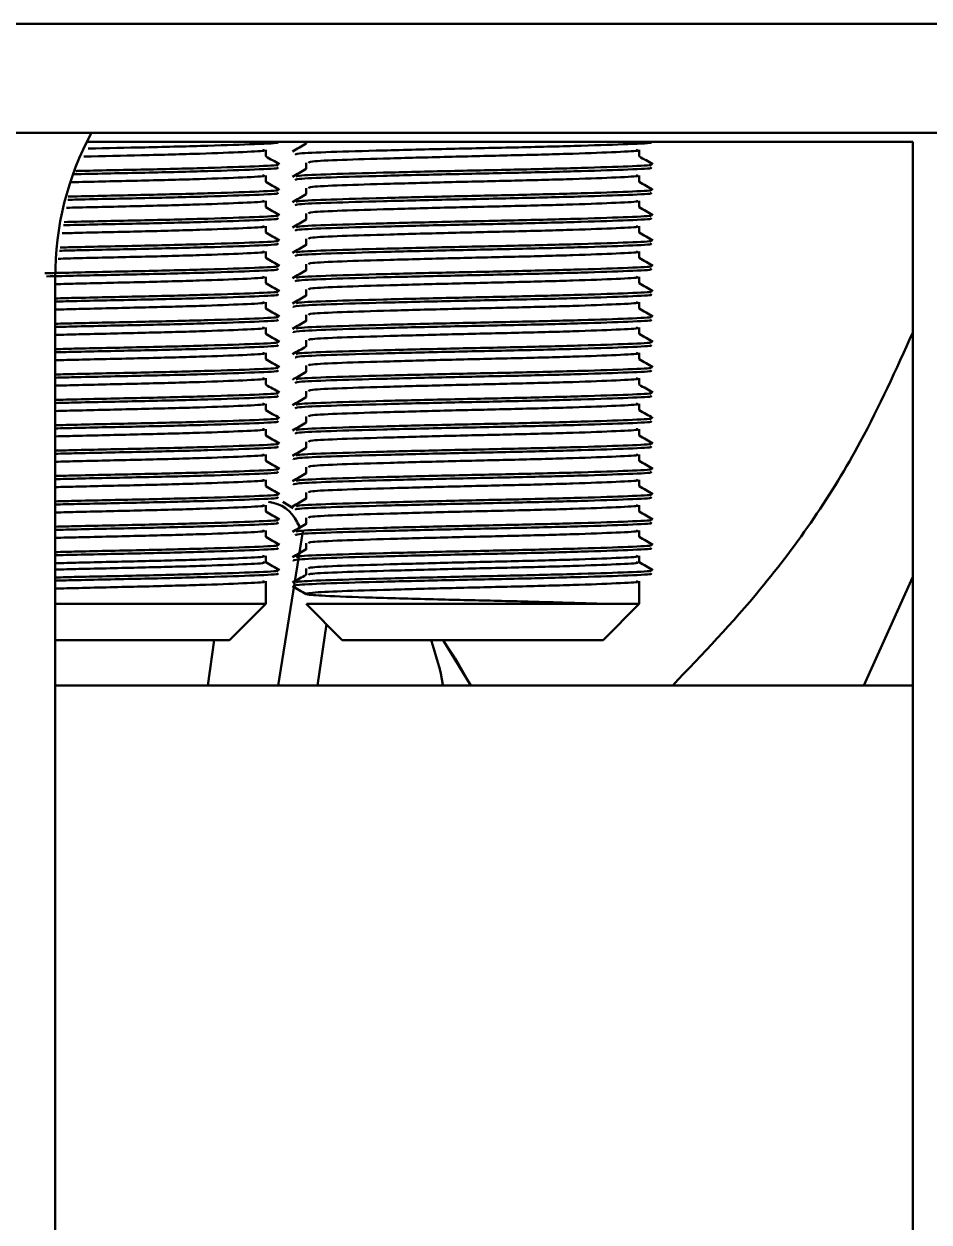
# Model space of a CAD drawing. Header units: millimetres. Extents: x 263 to 2983, y 441 to 2500.
# Drawn here: x 2161.67 to 2171.66, y 2471.67 to 2484.9 of the extents above; entities that cross this region are included whole.
import ezdxf

# ---------------------------------------------------------------- set-up
doc = ezdxf.new("R2010")
doc.units = ezdxf.units.MM
doc.header["$LTSCALE"] = 0.5
doc.layers.add('BOL', color=7, linetype='Continuous', lineweight=50)

msp = doc.modelspace()

# ---------------------------------------------------------------- linework, layer by layer
at = {"layer": 'BOL'}
for p, q in [((1512.739, 2484.896), (2400.823, 2484.896)), ((2171.844, 2483.696), (2154.523, 2483.696)), ((2162.36, 2483.596), (2171.484, 2483.596)), ((2164.783, 2483.596), (2164.783, 2483.576)), ((2171.484, 2465.096), (2171.484, 2483.596)), ((2164.339, 2483.435), (2164.339, 2483.505)), ((2168.463, 2483.435), (2168.463, 2483.505)), ((2164.783, 2483.365), (2164.783, 2483.296)), ((2164.339, 2483.155), (2164.339, 2483.225)), ((2168.463, 2483.155), (2168.463, 2483.225)), ((2164.783, 2483.085), (2164.783, 2483.016)), ((2164.339, 2482.875), (2164.339, 2482.945)), ((2168.463, 2482.875), (2168.463, 2482.945)), ((2164.783, 2482.805), (2164.783, 2482.736)), ((2164.339, 2482.595), (2164.339, 2482.665)), ((2168.463, 2482.595), (2168.463, 2482.665)), ((2164.783, 2482.525), (2164.783, 2482.456)), ((2164.339, 2482.315), (2164.339, 2482.385)), ((2168.463, 2482.315), (2168.463, 2482.385)), ((2164.783, 2482.245), (2164.783, 2482.176)), ((2162.012, 2482.096), (2162.012, 2456.096)), ((2164.339, 2482.035), (2164.339, 2482.105)), ((2168.463, 2482.035), (2168.463, 2482.105)), ((2164.783, 2481.965), (2164.783, 2481.896)), ((2164.339, 2481.755), (2164.339, 2481.825)), ((2168.463, 2481.755), (2168.463, 2481.825)), ((2164.783, 2481.685), (2164.783, 2481.616)), ((2164.339, 2481.475), (2164.339, 2481.545)), ((2168.463, 2481.475), (2168.463, 2481.545)), ((2164.783, 2481.405), (2164.783, 2481.336)), ((2164.339, 2481.195), (2164.339, 2481.265)), ((2168.463, 2481.195), (2168.463, 2481.265)), ((2164.783, 2481.125), (2164.783, 2481.056)), ((2164.339, 2480.915), (2164.339, 2480.985)), ((2168.463, 2480.915), (2168.463, 2480.985)), ((2164.783, 2480.845), (2164.783, 2480.776)), ((2164.339, 2480.635), (2164.339, 2480.705)), ((2168.463, 2480.635), (2168.463, 2480.705)), ((2164.783, 2480.565), (2164.783, 2480.496)), ((2164.339, 2480.355), (2164.339, 2480.425)), ((2168.463, 2480.355), (2168.463, 2480.425)), ((2164.783, 2480.285), (2164.783, 2480.216)), ((2164.339, 2480.075), (2164.339, 2480.145)), ((2168.463, 2480.075), (2168.463, 2480.145)), ((2164.783, 2480.005), (2164.783, 2479.936)), ((2164.339, 2479.795), (2164.339, 2479.865)), ((2168.463, 2479.795), (2168.463, 2479.865)), ((2164.783, 2479.725), (2164.783, 2479.656)), ((2164.339, 2479.515), (2164.339, 2479.585)), ((2164.527, 2479.62), (2164.64, 2479.552)), ((2168.463, 2479.515), (2168.463, 2479.585)), ((2164.783, 2479.445), (2164.783, 2479.376)), ((2164.339, 2479.235), (2164.339, 2479.305)), ((2164.746, 2479.295), (2164.475, 2477.596)), ((2164.719, 2479.339), (2164.685, 2479.395)), ((2168.463, 2479.235), (2168.463, 2479.305)), ((2164.783, 2479.165), (2164.783, 2479.096)), ((2164.339, 2478.955), (2164.339, 2479.025)), ((2168.463, 2478.955), (2168.463, 2479.025)), ((2164.783, 2478.885), (2164.783, 2478.816)), ((2170.942, 2477.596), (2171.484, 2478.794)), ((2164.339, 2478.496), (2164.339, 2478.745)), ((2168.463, 2478.496), (2168.463, 2478.745)), ((2163.93, 2478.496), (2162.012, 2478.496)), ((2162.012, 2478.496), (2164.339, 2478.496)), ((2163.939, 2478.096), (2164.339, 2478.496)), ((2164.783, 2478.496), (2165.183, 2478.096)), ((2168.463, 2478.496), (2164.793, 2478.496)), ((2168.063, 2478.096), (2168.463, 2478.496)), ((2164.908, 2477.596), (2165.009, 2478.27)), ((2162.012, 2478.096), (2163.939, 2478.096)), ((2163.767, 2478.096), (2163.697, 2477.596)), ((2165.183, 2478.096), (2168.063, 2478.096)), ((2166.603, 2477.596), (2166.296, 2478.096)), ((2171.484, 2477.596), (2162.012, 2477.596)), ((2166.296, 2477.596), (2166.295, 2477.597))]:
    msp.add_line(p, q, dxfattribs=at)
at = {"layer": 'BOL', "flags": 128}
msp.add_lwpolyline([(2166.296, 2478.096), (2166.432, 2477.897), (2166.601, 2477.599)], dxfattribs=at)
at = {"layer": 'BOL'}
for centre, radius, start, end in [((2165.355, 2482.11), 3.342, 151.6687, 180.2382), ((2164.329, 2479.23), 0.393, 24.9342, 84.1572)]:
    msp.add_arc(centre, radius, start, end, dxfattribs=at)
for points, knots in [([(2162.377, 2483.521), (2162.588, 2483.525), (2163.059, 2483.535), (2163.734, 2483.552), (2164.243, 2483.57), (2164.498, 2483.582), (2164.466, 2483.589), (2164.46, 2483.59)], [0, 0, 0, 0, 0.201008, 0.448002, 0.696592, 0.947762, 1, 1, 1, 1]), ([(2164.786, 2483.578), (2164.76, 2483.563), (2164.71, 2483.534), (2164.659, 2483.505), (2164.634, 2483.49)], [0, 0, 0, 0, 0.504005, 1, 1, 1, 1]), ([(2164.663, 2483.453), (2164.666, 2483.457), (2164.674, 2483.468), (2165.029, 2483.483), (2165.617, 2483.5), (2166.364, 2483.518), (2167.146, 2483.534), (2167.859, 2483.552), (2168.368, 2483.57), (2168.622, 2483.582), (2168.59, 2483.589), (2168.585, 2483.59)], [0, 0, 0, 0, 0.092157, 0.216783, 0.341004, 0.468799, 0.591669, 0.7179, 0.844941, 0.973308, 1, 1, 1, 1]), ([(2162.328, 2483.432), (2162.543, 2483.437), (2162.998, 2483.447), (2163.64, 2483.464), (2164.114, 2483.483), (2164.352, 2483.495), (2164.314, 2483.503), (2164.304, 2483.505)], [0, 0, 0, 0, 0.209958, 0.444257, 0.680075, 0.918335, 1, 1, 1, 1]), ([(2164.49, 2483.347), (2164.465, 2483.362), (2164.414, 2483.391), (2164.364, 2483.42), (2164.339, 2483.435)], [0, 0, 0, 0, 0.497412, 1, 1, 1, 1]), ([(2164.812, 2483.365), (2164.815, 2483.37), (2164.822, 2483.38), (2165.15, 2483.396), (2165.694, 2483.412), (2166.383, 2483.431), (2167.106, 2483.447), (2167.764, 2483.464), (2168.238, 2483.483), (2168.476, 2483.495), (2168.438, 2483.503), (2168.429, 2483.505)], [0, 0, 0, 0, 0.090893, 0.2133537, 0.3354306, 0.461013, 0.5817547, 0.7057935, 0.8306322, 0.9567661, 1, 1, 1, 1]), ([(2168.615, 2483.347), (2168.589, 2483.362), (2168.538, 2483.391), (2168.488, 2483.42), (2168.463, 2483.435)], [0, 0, 0, 0, 0.497407, 1, 1, 1, 1]), ([(2162.22, 2483.237), (2162.232, 2483.237), (2162.48, 2483.244), (2163.027, 2483.254), (2163.733, 2483.272), (2164.244, 2483.29), (2164.498, 2483.302), (2164.466, 2483.309), (2164.46, 2483.31)], [0, 0, 0, 0, 0.0110206, 0.239749, 0.4747666, 0.7113036, 0.9502951, 1, 1, 1, 1]), ([(2162.24, 2483.273), (2162.245, 2483.273), (2162.487, 2483.279), (2163.027, 2483.289), (2163.732, 2483.307), (2164.246, 2483.325), (2164.502, 2483.337), (2164.464, 2483.345), (2164.455, 2483.347)], [0, 0, 0, 0, 0.004627, 0.229426, 0.460407, 0.692882, 0.927768, 1, 1, 1, 1]), ([(2164.786, 2483.298), (2164.76, 2483.283), (2164.71, 2483.254), (2164.659, 2483.225), (2164.634, 2483.21)], [0, 0, 0, 0, 0.503941, 1, 1, 1, 1]), ([(2164.663, 2483.173), (2164.666, 2483.177), (2164.674, 2483.188), (2165.029, 2483.203), (2165.617, 2483.22), (2166.364, 2483.238), (2167.146, 2483.254), (2167.859, 2483.272), (2168.368, 2483.29), (2168.622, 2483.302), (2168.59, 2483.309), (2168.585, 2483.31)], [0, 0, 0, 0, 0.092157, 0.216783, 0.341004, 0.468799, 0.591669, 0.7179, 0.844941, 0.973308, 1, 1, 1, 1]), ([(2164.673, 2483.211), (2164.677, 2483.214), (2164.687, 2483.224), (2165.031, 2483.238), (2165.617, 2483.255), (2166.364, 2483.273), (2167.146, 2483.289), (2167.858, 2483.307), (2168.37, 2483.325), (2168.627, 2483.337), (2168.588, 2483.345), (2168.579, 2483.347)], [0, 0, 0, 0, 0.0739246, 0.1992889, 0.3242471, 0.4527997, 0.5763982, 0.7033775, 0.8311718, 0.9603003, 1, 1, 1, 1]), ([(2162.182, 2483.148), (2162.212, 2483.149), (2162.461, 2483.156), (2162.986, 2483.167), (2163.638, 2483.184), (2164.114, 2483.203), (2164.351, 2483.215), (2164.314, 2483.223), (2164.304, 2483.225)], [0, 0, 0, 0, 0.029949, 0.247253, 0.470492, 0.695177, 0.92219, 1, 1, 1, 1]), ([(2164.49, 2483.067), (2164.465, 2483.082), (2164.414, 2483.111), (2164.364, 2483.14), (2164.339, 2483.155)], [0, 0, 0, 0, 0.497639, 1, 1, 1, 1]), ([(2164.812, 2483.085), (2164.815, 2483.09), (2164.822, 2483.1), (2165.15, 2483.116), (2165.694, 2483.132), (2166.383, 2483.151), (2167.106, 2483.167), (2167.764, 2483.184), (2168.238, 2483.203), (2168.476, 2483.215), (2168.438, 2483.223), (2168.429, 2483.225)], [0, 0, 0, 0, 0.090893, 0.213354, 0.335431, 0.461013, 0.581755, 0.705793, 0.830632, 0.956766, 1, 1, 1, 1]), ([(2168.615, 2483.067), (2168.589, 2483.082), (2168.538, 2483.111), (2168.488, 2483.14), (2168.463, 2483.155)], [0, 0, 0, 0, 0.497639, 1, 1, 1, 1]), ([(2162.151, 2482.956), (2162.185, 2482.956), (2162.456, 2482.963), (2163.026, 2482.974), (2163.733, 2482.992), (2164.244, 2483.01), (2164.498, 2483.022), (2164.466, 2483.029), (2164.46, 2483.03)], [0, 0, 0, 0, 0.0324631, 0.2562322, 0.4861544, 0.717563, 0.9513726, 1, 1, 1, 1]), ([(2162.157, 2482.991), (2162.189, 2482.991), (2162.458, 2482.998), (2163.026, 2483.009), (2163.732, 2483.027), (2164.246, 2483.045), (2164.502, 2483.057), (2164.464, 2483.065), (2164.455, 2483.067)], [0, 0, 0, 0, 0.030015, 0.249021, 0.47405, 0.700534, 0.929367, 1, 1, 1, 1]), ([(2164.786, 2483.018), (2164.76, 2483.003), (2164.71, 2482.974), (2164.659, 2482.945), (2164.634, 2482.93)], [0, 0, 0, 0, 0.50339, 1, 1, 1, 1]), ([(2164.663, 2482.893), (2164.666, 2482.897), (2164.674, 2482.908), (2165.029, 2482.923), (2165.617, 2482.94), (2166.364, 2482.958), (2167.146, 2482.974), (2167.859, 2482.992), (2168.368, 2483.01), (2168.622, 2483.022), (2168.59, 2483.029), (2168.585, 2483.03)], [0, 0, 0, 0, 0.092157, 0.216783, 0.341004, 0.468799, 0.591669, 0.7179, 0.844941, 0.973308, 1, 1, 1, 1]), ([(2164.673, 2482.931), (2164.677, 2482.934), (2164.687, 2482.944), (2165.031, 2482.958), (2165.617, 2482.975), (2166.364, 2482.993), (2167.146, 2483.009), (2167.858, 2483.027), (2168.37, 2483.045), (2168.627, 2483.057), (2168.588, 2483.065), (2168.579, 2483.067)], [0, 0, 0, 0, 0.073913, 0.199258, 0.324196, 0.452729, 0.576308, 0.703267, 0.831042, 0.96015, 1, 1, 1, 1]), ([(2162.137, 2482.867), (2162.182, 2482.868), (2162.445, 2482.875), (2162.986, 2482.886), (2163.638, 2482.904), (2164.114, 2482.923), (2164.351, 2482.935), (2164.314, 2482.943), (2164.304, 2482.945)], [0, 0, 0, 0, 0.0442778, 0.2583721, 0.4783133, 0.6996795, 0.923339, 1, 1, 1, 1]), ([(2164.49, 2482.787), (2164.465, 2482.802), (2164.414, 2482.831), (2164.364, 2482.86), (2164.339, 2482.875)], [0, 0, 0, 0, 0.497868, 1, 1, 1, 1]), ([(2164.812, 2482.805), (2164.815, 2482.81), (2164.822, 2482.82), (2165.15, 2482.836), (2165.694, 2482.852), (2166.383, 2482.871), (2167.106, 2482.887), (2167.764, 2482.904), (2168.238, 2482.923), (2168.476, 2482.935), (2168.438, 2482.943), (2168.429, 2482.945)], [0, 0, 0, 0, 0.090893, 0.213354, 0.335431, 0.461013, 0.581755, 0.705793, 0.830632, 0.956766, 1, 1, 1, 1]), ([(2168.615, 2482.787), (2168.589, 2482.802), (2168.538, 2482.831), (2168.488, 2482.86), (2168.463, 2482.875)], [0, 0, 0, 0, 0.497863, 1, 1, 1, 1]), ([(2162.106, 2482.674), (2162.155, 2482.676), (2162.44, 2482.683), (2163.026, 2482.694), (2163.733, 2482.712), (2164.244, 2482.73), (2164.498, 2482.742), (2164.466, 2482.749), (2164.46, 2482.75)], [0, 0, 0, 0, 0.046072, 0.266694, 0.493382, 0.721536, 0.952057, 1, 1, 1, 1]), ([(2162.112, 2482.71), (2162.159, 2482.711), (2162.442, 2482.718), (2163.026, 2482.729), (2163.732, 2482.747), (2164.246, 2482.765), (2164.502, 2482.777), (2164.464, 2482.785), (2164.455, 2482.787)], [0, 0, 0, 0, 0.04336, 0.259293, 0.481164, 0.704468, 0.93009, 1, 1, 1, 1]), ([(2164.786, 2482.738), (2164.76, 2482.723), (2164.71, 2482.694), (2164.659, 2482.665), (2164.634, 2482.65)], [0, 0, 0, 0, 0.503364, 1, 1, 1, 1]), ([(2164.663, 2482.613), (2164.666, 2482.617), (2164.674, 2482.628), (2165.029, 2482.643), (2165.617, 2482.66), (2166.364, 2482.678), (2167.146, 2482.694), (2167.859, 2482.712), (2168.368, 2482.73), (2168.622, 2482.742), (2168.59, 2482.749), (2168.585, 2482.75)], [0, 0, 0, 0, 0.0921572, 0.2167825, 0.3410041, 0.468799, 0.591669, 0.7178997, 0.8449407, 0.9733081, 1, 1, 1, 1]), ([(2164.673, 2482.651), (2164.677, 2482.654), (2164.687, 2482.664), (2165.031, 2482.678), (2165.617, 2482.695), (2166.364, 2482.713), (2167.146, 2482.729), (2167.858, 2482.747), (2168.37, 2482.765), (2168.627, 2482.777), (2168.588, 2482.785), (2168.579, 2482.787)], [0, 0, 0, 0, 0.073902, 0.199228, 0.324148, 0.452662, 0.576223, 0.703163, 0.830918, 0.960008, 1, 1, 1, 1]), ([(2162.091, 2482.586), (2162.152, 2482.587), (2162.429, 2482.595), (2162.986, 2482.606), (2163.638, 2482.624), (2164.114, 2482.643), (2164.351, 2482.655), (2164.314, 2482.663), (2164.304, 2482.665)], [0, 0, 0, 0, 0.058192, 0.269169, 0.485908, 0.704052, 0.924455, 1, 1, 1, 1]), ([(2164.49, 2482.507), (2164.465, 2482.522), (2164.414, 2482.551), (2164.364, 2482.58), (2164.339, 2482.595)], [0, 0, 0, 0, 0.498094, 1, 1, 1, 1]), ([(2164.812, 2482.525), (2164.815, 2482.53), (2164.822, 2482.54), (2165.15, 2482.556), (2165.694, 2482.572), (2166.383, 2482.591), (2167.106, 2482.607), (2167.764, 2482.624), (2168.238, 2482.643), (2168.476, 2482.655), (2168.438, 2482.663), (2168.429, 2482.665)], [0, 0, 0, 0, 0.090893, 0.213354, 0.335431, 0.461013, 0.581755, 0.705793, 0.830632, 0.956766, 1, 1, 1, 1]), ([(2168.615, 2482.507), (2168.589, 2482.522), (2168.538, 2482.551), (2168.488, 2482.58), (2168.463, 2482.595)], [0, 0, 0, 0, 0.498098, 1, 1, 1, 1]), ([(2162.06, 2482.393), (2162.125, 2482.395), (2162.424, 2482.402), (2163.025, 2482.414), (2163.733, 2482.432), (2164.244, 2482.45), (2164.498, 2482.462), (2164.466, 2482.469), (2164.46, 2482.47)], [0, 0, 0, 0, 0.059306, 0.276867, 0.50041, 0.725399, 0.952722, 1, 1, 1, 1]), ([(2162.066, 2482.428), (2162.128, 2482.43), (2162.426, 2482.437), (2163.026, 2482.449), (2163.732, 2482.467), (2164.246, 2482.485), (2164.502, 2482.497), (2164.464, 2482.505), (2164.455, 2482.507)], [0, 0, 0, 0, 0.056339, 0.269283, 0.488083, 0.708297, 0.930797, 1, 1, 1, 1]), ([(2164.663, 2482.333), (2164.666, 2482.337), (2164.674, 2482.348), (2165.029, 2482.363), (2165.617, 2482.38), (2166.364, 2482.398), (2167.146, 2482.414), (2167.859, 2482.432), (2168.368, 2482.45), (2168.622, 2482.462), (2168.59, 2482.469), (2168.585, 2482.47)], [0, 0, 0, 0, 0.092157, 0.216782, 0.341004, 0.468799, 0.591669, 0.7179, 0.844941, 0.973308, 1, 1, 1, 1]), ([(2164.673, 2482.371), (2164.677, 2482.374), (2164.687, 2482.384), (2165.031, 2482.398), (2165.617, 2482.415), (2166.364, 2482.433), (2167.146, 2482.449), (2167.858, 2482.467), (2168.371, 2482.485), (2168.627, 2482.497), (2168.588, 2482.505), (2168.579, 2482.507)], [0, 0, 0, 0, 0.0738914, 0.199199, 0.3241007, 0.4525953, 0.576138, 0.7030599, 0.8307965, 0.9598668, 1, 1, 1, 1]), ([(2162.046, 2482.304), (2162.121, 2482.307), (2162.413, 2482.315), (2162.985, 2482.327), (2163.639, 2482.344), (2164.114, 2482.363), (2164.351, 2482.375), (2164.314, 2482.383), (2164.304, 2482.385)], [0, 0, 0, 0, 0.071704, 0.279655, 0.493284, 0.708298, 0.925539, 1, 1, 1, 1]), ([(2164.786, 2482.458), (2164.76, 2482.443), (2164.71, 2482.414), (2164.659, 2482.385), (2164.634, 2482.37)], [0, 0, 0, 0, 0.5034251, 1, 1, 1, 1]), ([(2164.812, 2482.245), (2164.815, 2482.25), (2164.822, 2482.26), (2165.15, 2482.276), (2165.694, 2482.292), (2166.383, 2482.311), (2167.106, 2482.327), (2167.764, 2482.344), (2168.238, 2482.363), (2168.476, 2482.375), (2168.438, 2482.383), (2168.429, 2482.385)], [0, 0, 0, 0, 0.090893, 0.2133537, 0.3354306, 0.461013, 0.5817547, 0.7057935, 0.8306322, 0.9567661, 1, 1, 1, 1]), ([(2161.899, 2482.144), (2162.016, 2482.147), (2162.368, 2482.156), (2163.025, 2482.169), (2163.733, 2482.187), (2164.246, 2482.205), (2164.503, 2482.217), (2164.464, 2482.225), (2164.455, 2482.227)], [0, 0, 0, 0, 0.1011247, 0.3039061, 0.5122635, 0.7219678, 0.933848, 1, 1, 1, 1]), ([(2164.49, 2482.227), (2164.465, 2482.242), (2164.414, 2482.271), (2164.364, 2482.3), (2164.339, 2482.315)], [0, 0, 0, 0, 0.498326, 1, 1, 1, 1]), ([(2164.673, 2482.091), (2164.677, 2482.094), (2164.687, 2482.104), (2165.031, 2482.118), (2165.617, 2482.135), (2166.364, 2482.153), (2167.146, 2482.169), (2167.858, 2482.187), (2168.371, 2482.205), (2168.627, 2482.217), (2168.588, 2482.225), (2168.579, 2482.227)], [0, 0, 0, 0, 0.07388, 0.199167, 0.324049, 0.452524, 0.576047, 0.702949, 0.830665, 0.959715, 1, 1, 1, 1]), ([(2168.615, 2482.227), (2168.589, 2482.242), (2168.538, 2482.271), (2168.488, 2482.3), (2168.463, 2482.315)], [0, 0, 0, 0, 0.498326, 1, 1, 1, 1]), ([(2161.917, 2482.11), (2162.028, 2482.113), (2162.374, 2482.121), (2163.025, 2482.134), (2163.733, 2482.152), (2164.244, 2482.17), (2164.498, 2482.182), (2164.466, 2482.189), (2164.46, 2482.19)], [0, 0, 0, 0, 0.098811, 0.307236, 0.521391, 0.736931, 0.954707, 1, 1, 1, 1]), ([(2162.012, 2482.024), (2162.098, 2482.026), (2162.402, 2482.034), (2162.985, 2482.047), (2163.639, 2482.064), (2164.114, 2482.083), (2164.351, 2482.095), (2164.314, 2482.103), (2164.304, 2482.105)], [0, 0, 0, 0, 0.0814612, 0.2872261, 0.4986101, 0.7113638, 0.9263218, 1, 1, 1, 1]), ([(2164.786, 2482.178), (2164.76, 2482.163), (2164.71, 2482.134), (2164.659, 2482.105), (2164.634, 2482.09)], [0, 0, 0, 0, 0.502776, 1, 1, 1, 1]), ([(2164.663, 2482.053), (2164.666, 2482.057), (2164.674, 2482.068), (2165.029, 2482.083), (2165.617, 2482.1), (2166.364, 2482.118), (2167.146, 2482.134), (2167.859, 2482.152), (2168.368, 2482.17), (2168.622, 2482.182), (2168.59, 2482.189), (2168.585, 2482.19)], [0, 0, 0, 0, 0.092157, 0.216783, 0.341004, 0.468799, 0.591669, 0.7179, 0.844941, 0.973308, 1, 1, 1, 1]), ([(2164.812, 2481.965), (2164.815, 2481.97), (2164.822, 2481.98), (2165.15, 2481.996), (2165.694, 2482.012), (2166.383, 2482.031), (2167.106, 2482.047), (2167.764, 2482.064), (2168.238, 2482.083), (2168.476, 2482.095), (2168.438, 2482.103), (2168.429, 2482.105)], [0, 0, 0, 0, 0.090893, 0.213354, 0.335431, 0.461013, 0.581755, 0.705793, 0.830632, 0.956766, 1, 1, 1, 1]), ([(2162.012, 2481.867), (2162.092, 2481.869), (2162.408, 2481.877), (2163.025, 2481.889), (2163.733, 2481.907), (2164.246, 2481.925), (2164.503, 2481.937), (2164.464, 2481.945), (2164.455, 2481.947)], [0, 0, 0, 0, 0.071196, 0.280673, 0.49591, 0.712539, 0.931415, 1, 1, 1, 1]), ([(2164.49, 2481.947), (2164.465, 2481.962), (2164.414, 2481.991), (2164.364, 2482.02), (2164.339, 2482.035)], [0, 0, 0, 0, 0.497895, 1, 1, 1, 1]), ([(2164.673, 2481.811), (2164.677, 2481.814), (2164.687, 2481.824), (2165.031, 2481.838), (2165.617, 2481.855), (2166.364, 2481.873), (2167.146, 2481.889), (2167.858, 2481.907), (2168.371, 2481.925), (2168.627, 2481.937), (2168.588, 2481.945), (2168.579, 2481.947)], [0, 0, 0, 0, 0.073869, 0.199138, 0.324001, 0.452457, 0.575962, 0.702845, 0.830542, 0.959573, 1, 1, 1, 1]), ([(2168.615, 2481.947), (2168.589, 2481.962), (2168.538, 2481.991), (2168.488, 2482.02), (2168.463, 2482.035)], [0, 0, 0, 0, 0.498481, 1, 1, 1, 1]), ([(2162.012, 2481.832), (2162.092, 2481.834), (2162.408, 2481.842), (2163.025, 2481.854), (2163.733, 2481.872), (2164.244, 2481.89), (2164.498, 2481.902), (2164.466, 2481.909), (2164.46, 2481.91)], [0, 0, 0, 0, 0.072877, 0.287299, 0.507618, 0.72936, 0.953404, 1, 1, 1, 1]), ([(2162.012, 2481.744), (2162.098, 2481.746), (2162.402, 2481.754), (2162.985, 2481.767), (2163.639, 2481.784), (2164.114, 2481.803), (2164.351, 2481.815), (2164.314, 2481.823), (2164.304, 2481.825)], [0, 0, 0, 0, 0.081461, 0.287226, 0.49861, 0.711364, 0.926322, 1, 1, 1, 1]), ([(2164.786, 2481.898), (2164.76, 2481.883), (2164.71, 2481.854), (2164.659, 2481.825), (2164.634, 2481.81)], [0, 0, 0, 0, 0.502709, 1, 1, 1, 1]), ([(2164.643, 2481.768), (2164.645, 2481.774), (2164.648, 2481.786), (2165.026, 2481.803), (2165.618, 2481.82), (2166.363, 2481.838), (2167.146, 2481.854), (2167.859, 2481.872), (2168.368, 2481.89), (2168.622, 2481.902), (2168.59, 2481.909), (2168.585, 2481.91)], [0, 0, 0, 0, 0.1233445, 0.2436886, 0.3636427, 0.4870474, 0.6056964, 0.7275908, 0.8502675, 0.9742251, 1, 1, 1, 1]), ([(2164.812, 2481.685), (2164.815, 2481.69), (2164.822, 2481.7), (2165.15, 2481.716), (2165.694, 2481.732), (2166.383, 2481.751), (2167.106, 2481.767), (2167.764, 2481.784), (2168.238, 2481.803), (2168.476, 2481.815), (2168.438, 2481.823), (2168.429, 2481.825)], [0, 0, 0, 0, 0.090893, 0.213354, 0.335431, 0.461013, 0.581755, 0.705793, 0.830632, 0.956766, 1, 1, 1, 1]), ([(2162.012, 2481.587), (2162.092, 2481.589), (2162.408, 2481.597), (2163.025, 2481.609), (2163.733, 2481.627), (2164.246, 2481.645), (2164.503, 2481.657), (2164.464, 2481.665), (2164.455, 2481.667)], [0, 0, 0, 0, 0.071178, 0.2806, 0.495781, 0.712354, 0.931173, 1, 1, 1, 1]), ([(2164.49, 2481.667), (2164.465, 2481.682), (2164.414, 2481.711), (2164.364, 2481.74), (2164.339, 2481.755)], [0, 0, 0, 0, 0.498213, 1, 1, 1, 1]), ([(2164.673, 2481.531), (2164.677, 2481.534), (2164.687, 2481.544), (2165.031, 2481.558), (2165.617, 2481.575), (2166.364, 2481.593), (2167.146, 2481.609), (2167.858, 2481.627), (2168.371, 2481.645), (2168.627, 2481.657), (2168.588, 2481.665), (2168.579, 2481.667)], [0, 0, 0, 0, 0.073857, 0.199107, 0.323951, 0.452386, 0.575872, 0.702735, 0.830412, 0.959423, 1, 1, 1, 1]), ([(2168.615, 2481.667), (2168.589, 2481.682), (2168.538, 2481.711), (2168.488, 2481.74), (2168.463, 2481.755)], [0, 0, 0, 0, 0.498796, 1, 1, 1, 1]), ([(2162.012, 2481.552), (2162.092, 2481.554), (2162.408, 2481.562), (2163.025, 2481.574), (2163.733, 2481.592), (2164.244, 2481.61), (2164.498, 2481.622), (2164.466, 2481.629), (2164.46, 2481.63)], [0, 0, 0, 0, 0.072877, 0.287299, 0.507618, 0.72936, 0.953404, 1, 1, 1, 1]), ([(2162.012, 2481.464), (2162.098, 2481.466), (2162.402, 2481.474), (2162.985, 2481.487), (2163.639, 2481.504), (2164.114, 2481.523), (2164.351, 2481.535), (2164.314, 2481.543), (2164.304, 2481.545)], [0, 0, 0, 0, 0.081461, 0.287226, 0.49861, 0.711364, 0.926322, 1, 1, 1, 1]), ([(2164.786, 2481.618), (2164.76, 2481.603), (2164.71, 2481.574), (2164.659, 2481.545), (2164.634, 2481.53)], [0, 0, 0, 0, 0.502763, 1, 1, 1, 1]), ([(2164.643, 2481.488), (2164.645, 2481.494), (2164.648, 2481.506), (2165.026, 2481.523), (2165.618, 2481.54), (2166.363, 2481.558), (2167.146, 2481.574), (2167.859, 2481.592), (2168.368, 2481.61), (2168.622, 2481.622), (2168.59, 2481.629), (2168.585, 2481.63)], [0, 0, 0, 0, 0.123345, 0.243689, 0.363643, 0.487047, 0.605696, 0.727591, 0.850268, 0.974225, 1, 1, 1, 1]), ([(2164.812, 2481.405), (2164.815, 2481.41), (2164.822, 2481.42), (2165.15, 2481.436), (2165.694, 2481.452), (2166.383, 2481.471), (2167.106, 2481.487), (2167.764, 2481.504), (2168.238, 2481.523), (2168.476, 2481.535), (2168.438, 2481.543), (2168.429, 2481.545)], [0, 0, 0, 0, 0.090893, 0.213354, 0.335431, 0.461013, 0.581755, 0.705793, 0.830632, 0.956766, 1, 1, 1, 1]), ([(2164.49, 2481.387), (2164.465, 2481.402), (2164.414, 2481.431), (2164.364, 2481.46), (2164.339, 2481.475)], [0, 0, 0, 0, 0.498364, 1, 1, 1, 1]), ([(2168.615, 2481.387), (2168.589, 2481.402), (2168.538, 2481.431), (2168.488, 2481.46), (2168.463, 2481.475)], [0, 0, 0, 0, 0.498953, 1, 1, 1, 1]), ([(2168.833, 2477.596), (2169.163, 2477.942), (2169.942, 2478.758), (2170.846, 2480.076), (2171.301, 2481.083), (2171.484, 2481.49)], [0, 0, 0, 0, 0.3046042, 0.7187889, 1, 1, 1, 1]), ([(2162.012, 2481.307), (2162.092, 2481.309), (2162.408, 2481.317), (2163.025, 2481.329), (2163.733, 2481.347), (2164.246, 2481.365), (2164.503, 2481.377), (2164.464, 2481.385), (2164.455, 2481.387)], [0, 0, 0, 0, 0.071174, 0.280584, 0.495753, 0.712312, 0.931119, 1, 1, 1, 1]), ([(2162.012, 2481.272), (2162.092, 2481.274), (2162.408, 2481.282), (2163.025, 2481.294), (2163.733, 2481.312), (2164.244, 2481.33), (2164.498, 2481.342), (2164.466, 2481.349), (2164.46, 2481.35)], [0, 0, 0, 0, 0.072877, 0.287299, 0.507618, 0.72936, 0.953404, 1, 1, 1, 1]), ([(2164.786, 2481.338), (2164.761, 2481.323), (2164.71, 2481.294), (2164.659, 2481.265), (2164.634, 2481.25)], [0, 0, 0, 0, 0.502152, 1, 1, 1, 1]), ([(2164.663, 2481.213), (2164.666, 2481.217), (2164.674, 2481.228), (2165.029, 2481.243), (2165.617, 2481.26), (2166.364, 2481.278), (2167.146, 2481.294), (2167.859, 2481.312), (2168.368, 2481.33), (2168.622, 2481.342), (2168.59, 2481.349), (2168.585, 2481.35)], [0, 0, 0, 0, 0.092157, 0.216782, 0.341004, 0.468799, 0.591669, 0.7179, 0.844941, 0.973308, 1, 1, 1, 1]), ([(2164.673, 2481.251), (2164.677, 2481.254), (2164.687, 2481.264), (2165.031, 2481.278), (2165.617, 2481.295), (2166.364, 2481.313), (2167.146, 2481.329), (2167.858, 2481.347), (2168.371, 2481.365), (2168.627, 2481.377), (2168.588, 2481.385), (2168.579, 2481.387)], [0, 0, 0, 0, 0.073855, 0.199101, 0.323941, 0.452373, 0.575855, 0.702714, 0.830388, 0.959395, 1, 1, 1, 1]), ([(2162.012, 2481.184), (2162.098, 2481.186), (2162.402, 2481.194), (2162.985, 2481.207), (2163.639, 2481.224), (2164.114, 2481.243), (2164.351, 2481.255), (2164.314, 2481.263), (2164.304, 2481.265)], [0, 0, 0, 0, 0.081461, 0.287226, 0.49861, 0.711364, 0.926322, 1, 1, 1, 1]), ([(2164.49, 2481.107), (2164.465, 2481.122), (2164.414, 2481.151), (2164.364, 2481.18), (2164.339, 2481.195)], [0, 0, 0, 0, 0.498601, 1, 1, 1, 1]), ([(2164.812, 2481.125), (2164.815, 2481.13), (2164.822, 2481.14), (2165.15, 2481.156), (2165.694, 2481.172), (2166.383, 2481.191), (2167.106, 2481.207), (2167.764, 2481.224), (2168.238, 2481.243), (2168.476, 2481.255), (2168.438, 2481.263), (2168.429, 2481.265)], [0, 0, 0, 0, 0.090893, 0.2133537, 0.3354306, 0.461013, 0.5817547, 0.7057935, 0.8306322, 0.9567661, 1, 1, 1, 1]), ([(2168.615, 2481.107), (2168.589, 2481.122), (2168.538, 2481.151), (2168.488, 2481.18), (2168.463, 2481.195)], [0, 0, 0, 0, 0.499186, 1, 1, 1, 1]), ([(2162.012, 2481.027), (2162.092, 2481.029), (2162.408, 2481.037), (2163.025, 2481.049), (2163.733, 2481.067), (2164.246, 2481.085), (2164.503, 2481.097), (2164.464, 2481.105), (2164.455, 2481.107)], [0, 0, 0, 0, 0.071174, 0.280584, 0.495753, 0.712313, 0.931119, 1, 1, 1, 1]), ([(2162.012, 2480.992), (2162.092, 2480.994), (2162.408, 2481.002), (2163.025, 2481.014), (2163.733, 2481.032), (2164.244, 2481.05), (2164.498, 2481.062), (2164.466, 2481.069), (2164.46, 2481.07)], [0, 0, 0, 0, 0.072877, 0.287299, 0.507618, 0.72936, 0.953404, 1, 1, 1, 1]), ([(2164.786, 2481.058), (2164.761, 2481.043), (2164.71, 2481.014), (2164.659, 2480.985), (2164.634, 2480.97)], [0, 0, 0, 0, 0.502162, 1, 1, 1, 1]), ([(2164.663, 2480.933), (2164.666, 2480.937), (2164.674, 2480.948), (2165.029, 2480.963), (2165.617, 2480.98), (2166.364, 2480.998), (2167.146, 2481.014), (2167.859, 2481.032), (2168.368, 2481.05), (2168.622, 2481.062), (2168.59, 2481.069), (2168.585, 2481.07)], [0, 0, 0, 0, 0.092157, 0.216783, 0.341004, 0.468799, 0.591669, 0.7179, 0.844941, 0.973308, 1, 1, 1, 1]), ([(2164.673, 2480.971), (2164.677, 2480.974), (2164.687, 2480.984), (2165.031, 2480.998), (2165.617, 2481.015), (2166.364, 2481.033), (2167.146, 2481.049), (2167.858, 2481.067), (2168.371, 2481.085), (2168.627, 2481.097), (2168.588, 2481.105), (2168.579, 2481.107)], [0, 0, 0, 0, 0.073855, 0.199101, 0.323941, 0.452373, 0.575855, 0.702714, 0.830388, 0.959395, 1, 1, 1, 1]), ([(2162.012, 2480.904), (2162.098, 2480.906), (2162.402, 2480.914), (2162.985, 2480.927), (2163.639, 2480.944), (2164.114, 2480.963), (2164.351, 2480.975), (2164.314, 2480.983), (2164.304, 2480.985)], [0, 0, 0, 0, 0.0814612, 0.2872261, 0.4986101, 0.7113638, 0.9263218, 1, 1, 1, 1]), ([(2164.49, 2480.827), (2164.465, 2480.842), (2164.414, 2480.871), (2164.364, 2480.9), (2164.339, 2480.915)], [0, 0, 0, 0, 0.498754, 1, 1, 1, 1]), ([(2164.812, 2480.845), (2164.815, 2480.85), (2164.822, 2480.86), (2165.15, 2480.876), (2165.694, 2480.892), (2166.383, 2480.911), (2167.106, 2480.927), (2167.764, 2480.944), (2168.238, 2480.963), (2168.476, 2480.975), (2168.438, 2480.983), (2168.429, 2480.985)], [0, 0, 0, 0, 0.090893, 0.213354, 0.335431, 0.461013, 0.581755, 0.705793, 0.830632, 0.956766, 1, 1, 1, 1]), ([(2168.615, 2480.827), (2168.589, 2480.842), (2168.539, 2480.871), (2168.488, 2480.9), (2168.463, 2480.915)], [0, 0, 0, 0, 0.498759, 1, 1, 1, 1]), ([(2162.012, 2480.747), (2162.092, 2480.749), (2162.408, 2480.757), (2163.025, 2480.769), (2163.733, 2480.787), (2164.246, 2480.805), (2164.503, 2480.817), (2164.464, 2480.825), (2164.455, 2480.827)], [0, 0, 0, 0, 0.0711737, 0.2805841, 0.4957526, 0.7123125, 0.9311192, 1, 1, 1, 1]), ([(2162.012, 2480.712), (2162.092, 2480.714), (2162.408, 2480.722), (2163.025, 2480.734), (2163.733, 2480.752), (2164.244, 2480.77), (2164.498, 2480.782), (2164.466, 2480.789), (2164.46, 2480.79)], [0, 0, 0, 0, 0.072877, 0.287299, 0.507618, 0.72936, 0.953404, 1, 1, 1, 1]), ([(2164.786, 2480.778), (2164.761, 2480.763), (2164.71, 2480.734), (2164.659, 2480.705), (2164.634, 2480.69)], [0, 0, 0, 0, 0.501504, 1, 1, 1, 1]), ([(2164.663, 2480.653), (2164.666, 2480.657), (2164.674, 2480.668), (2165.029, 2480.683), (2165.617, 2480.7), (2166.364, 2480.718), (2167.146, 2480.734), (2167.859, 2480.752), (2168.368, 2480.77), (2168.622, 2480.782), (2168.59, 2480.789), (2168.585, 2480.79)], [0, 0, 0, 0, 0.092157, 0.216783, 0.341004, 0.468799, 0.591669, 0.7179, 0.844941, 0.973308, 1, 1, 1, 1]), ([(2164.673, 2480.691), (2164.677, 2480.694), (2164.687, 2480.704), (2165.031, 2480.718), (2165.617, 2480.735), (2166.364, 2480.753), (2167.146, 2480.769), (2167.858, 2480.787), (2168.371, 2480.805), (2168.627, 2480.817), (2168.588, 2480.825), (2168.579, 2480.827)], [0, 0, 0, 0, 0.073855, 0.199101, 0.323941, 0.452373, 0.575855, 0.702714, 0.830388, 0.959395, 1, 1, 1, 1]), ([(2162.012, 2480.624), (2162.098, 2480.626), (2162.402, 2480.634), (2162.985, 2480.647), (2163.639, 2480.664), (2164.114, 2480.683), (2164.351, 2480.695), (2164.314, 2480.703), (2164.304, 2480.705)], [0, 0, 0, 0, 0.081461, 0.287226, 0.49861, 0.711364, 0.926322, 1, 1, 1, 1]), ([(2164.49, 2480.547), (2164.465, 2480.562), (2164.414, 2480.591), (2164.364, 2480.62), (2164.339, 2480.635)], [0, 0, 0, 0, 0.499078, 1, 1, 1, 1]), ([(2164.812, 2480.565), (2164.815, 2480.57), (2164.822, 2480.58), (2165.15, 2480.596), (2165.694, 2480.612), (2166.383, 2480.631), (2167.106, 2480.647), (2167.764, 2480.664), (2168.238, 2480.683), (2168.476, 2480.695), (2168.438, 2480.703), (2168.429, 2480.705)], [0, 0, 0, 0, 0.090893, 0.213354, 0.335431, 0.461013, 0.581755, 0.705793, 0.830632, 0.956766, 1, 1, 1, 1]), ([(2168.615, 2480.547), (2168.589, 2480.562), (2168.539, 2480.591), (2168.488, 2480.62), (2168.463, 2480.635)], [0, 0, 0, 0, 0.499078, 1, 1, 1, 1]), ([(2162.012, 2480.467), (2162.092, 2480.469), (2162.408, 2480.477), (2163.025, 2480.489), (2163.733, 2480.507), (2164.246, 2480.525), (2164.503, 2480.537), (2164.464, 2480.545), (2164.455, 2480.547)], [0, 0, 0, 0, 0.071174, 0.280584, 0.495753, 0.712312, 0.931119, 1, 1, 1, 1]), ([(2162.012, 2480.432), (2162.092, 2480.434), (2162.408, 2480.442), (2163.025, 2480.454), (2163.733, 2480.472), (2164.244, 2480.49), (2164.498, 2480.502), (2164.466, 2480.509), (2164.46, 2480.51)], [0, 0, 0, 0, 0.072877, 0.287299, 0.507618, 0.72936, 0.953404, 1, 1, 1, 1]), ([(2164.786, 2480.498), (2164.761, 2480.483), (2164.71, 2480.454), (2164.659, 2480.425), (2164.634, 2480.41)], [0, 0, 0, 0, 0.501555, 1, 1, 1, 1]), ([(2164.663, 2480.373), (2164.666, 2480.377), (2164.674, 2480.388), (2165.029, 2480.403), (2165.617, 2480.42), (2166.364, 2480.438), (2167.146, 2480.454), (2167.859, 2480.472), (2168.368, 2480.49), (2168.622, 2480.502), (2168.59, 2480.509), (2168.585, 2480.51)], [0, 0, 0, 0, 0.0921572, 0.2167825, 0.3410041, 0.468799, 0.591669, 0.7178997, 0.8449407, 0.9733081, 1, 1, 1, 1]), ([(2164.673, 2480.411), (2164.677, 2480.414), (2164.687, 2480.424), (2165.031, 2480.438), (2165.617, 2480.455), (2166.364, 2480.473), (2167.146, 2480.489), (2167.858, 2480.507), (2168.371, 2480.525), (2168.627, 2480.537), (2168.588, 2480.545), (2168.579, 2480.547)], [0, 0, 0, 0, 0.073855, 0.199101, 0.323941, 0.452373, 0.575855, 0.702714, 0.830388, 0.959395, 1, 1, 1, 1]), ([(2162.012, 2480.344), (2162.098, 2480.346), (2162.402, 2480.354), (2162.985, 2480.367), (2163.639, 2480.384), (2164.114, 2480.403), (2164.351, 2480.415), (2164.314, 2480.423), (2164.304, 2480.425)], [0, 0, 0, 0, 0.081461, 0.287226, 0.49861, 0.711364, 0.926322, 1, 1, 1, 1]), ([(2164.49, 2480.267), (2164.465, 2480.282), (2164.414, 2480.311), (2164.364, 2480.34), (2164.339, 2480.355)], [0, 0, 0, 0, 0.499232, 1, 1, 1, 1]), ([(2164.812, 2480.285), (2164.815, 2480.29), (2164.822, 2480.3), (2165.15, 2480.316), (2165.694, 2480.332), (2166.383, 2480.351), (2167.106, 2480.367), (2167.764, 2480.384), (2168.238, 2480.403), (2168.476, 2480.415), (2168.438, 2480.423), (2168.429, 2480.425)], [0, 0, 0, 0, 0.090893, 0.213354, 0.335431, 0.461013, 0.581755, 0.705793, 0.830632, 0.956766, 1, 1, 1, 1]), ([(2168.615, 2480.267), (2168.589, 2480.282), (2168.539, 2480.311), (2168.488, 2480.34), (2168.463, 2480.355)], [0, 0, 0, 0, 0.4992273, 1, 1, 1, 1]), ([(2162.012, 2480.187), (2162.092, 2480.189), (2162.408, 2480.197), (2163.025, 2480.209), (2163.733, 2480.227), (2164.246, 2480.245), (2164.503, 2480.257), (2164.464, 2480.265), (2164.455, 2480.267)], [0, 0, 0, 0, 0.071174, 0.280584, 0.495753, 0.712312, 0.931119, 1, 1, 1, 1]), ([(2162.012, 2480.152), (2162.092, 2480.154), (2162.408, 2480.162), (2163.025, 2480.174), (2163.733, 2480.192), (2164.244, 2480.21), (2164.498, 2480.222), (2164.466, 2480.229), (2164.46, 2480.23)], [0, 0, 0, 0, 0.072877, 0.287299, 0.507618, 0.72936, 0.953404, 1, 1, 1, 1]), ([(2164.786, 2480.218), (2164.761, 2480.203), (2164.71, 2480.174), (2164.659, 2480.145), (2164.634, 2480.13)], [0, 0, 0, 0, 0.501523, 1, 1, 1, 1]), ([(2164.643, 2480.088), (2164.645, 2480.094), (2164.648, 2480.106), (2165.026, 2480.123), (2165.618, 2480.14), (2166.363, 2480.158), (2167.146, 2480.174), (2167.859, 2480.192), (2168.368, 2480.21), (2168.622, 2480.222), (2168.59, 2480.229), (2168.585, 2480.23)], [0, 0, 0, 0, 0.1233445, 0.2436885, 0.3636426, 0.4870475, 0.6056965, 0.7275907, 0.8502675, 0.9742251, 1, 1, 1, 1]), ([(2164.673, 2480.131), (2164.677, 2480.134), (2164.687, 2480.144), (2165.031, 2480.158), (2165.617, 2480.175), (2166.364, 2480.193), (2167.146, 2480.209), (2167.858, 2480.227), (2168.371, 2480.245), (2168.627, 2480.257), (2168.588, 2480.265), (2168.579, 2480.267)], [0, 0, 0, 0, 0.073855, 0.199101, 0.323941, 0.452373, 0.575855, 0.702714, 0.830388, 0.959395, 1, 1, 1, 1]), ([(2162.012, 2480.064), (2162.098, 2480.066), (2162.402, 2480.074), (2162.985, 2480.087), (2163.639, 2480.104), (2164.114, 2480.123), (2164.351, 2480.135), (2164.314, 2480.143), (2164.304, 2480.145)], [0, 0, 0, 0, 0.081461, 0.287226, 0.49861, 0.711364, 0.926322, 1, 1, 1, 1]), ([(2164.812, 2480.005), (2164.815, 2480.01), (2164.822, 2480.02), (2165.15, 2480.036), (2165.694, 2480.052), (2166.383, 2480.071), (2167.106, 2480.087), (2167.764, 2480.104), (2168.238, 2480.123), (2168.476, 2480.135), (2168.438, 2480.143), (2168.429, 2480.145)], [0, 0, 0, 0, 0.090893, 0.2133537, 0.3354306, 0.461013, 0.5817547, 0.7057935, 0.8306322, 0.9567661, 1, 1, 1, 1]), ([(2162.012, 2479.907), (2162.092, 2479.909), (2162.408, 2479.917), (2163.025, 2479.929), (2163.733, 2479.947), (2164.246, 2479.965), (2164.503, 2479.977), (2164.464, 2479.985), (2164.455, 2479.987)], [0, 0, 0, 0, 0.071174, 0.280584, 0.495753, 0.712313, 0.931119, 1, 1, 1, 1]), ([(2162.012, 2479.872), (2162.092, 2479.874), (2162.408, 2479.882), (2163.025, 2479.894), (2163.733, 2479.912), (2164.244, 2479.93), (2164.498, 2479.942), (2164.466, 2479.949), (2164.46, 2479.95)], [0, 0, 0, 0, 0.072877, 0.287299, 0.507618, 0.72936, 0.953404, 1, 1, 1, 1]), ([(2164.49, 2479.987), (2164.465, 2480.002), (2164.414, 2480.031), (2164.364, 2480.06), (2164.339, 2480.075)], [0, 0, 0, 0, 0.499473, 1, 1, 1, 1]), ([(2164.643, 2479.808), (2164.645, 2479.814), (2164.648, 2479.826), (2165.026, 2479.843), (2165.618, 2479.86), (2166.363, 2479.878), (2167.146, 2479.894), (2167.859, 2479.912), (2168.368, 2479.93), (2168.622, 2479.942), (2168.59, 2479.949), (2168.585, 2479.95)], [0, 0, 0, 0, 0.123345, 0.243689, 0.363643, 0.487047, 0.605697, 0.727591, 0.850268, 0.974225, 1, 1, 1, 1]), ([(2164.673, 2479.851), (2164.677, 2479.854), (2164.687, 2479.864), (2165.031, 2479.878), (2165.617, 2479.895), (2166.364, 2479.913), (2167.146, 2479.929), (2167.858, 2479.947), (2168.371, 2479.965), (2168.627, 2479.977), (2168.588, 2479.985), (2168.579, 2479.987)], [0, 0, 0, 0, 0.073855, 0.199101, 0.323941, 0.452373, 0.575855, 0.702714, 0.830388, 0.959395, 1, 1, 1, 1]), ([(2168.615, 2479.987), (2168.589, 2480.002), (2168.539, 2480.031), (2168.488, 2480.06), (2168.463, 2480.075)], [0, 0, 0, 0, 0.499473, 1, 1, 1, 1]), ([(2162.012, 2479.784), (2162.098, 2479.786), (2162.402, 2479.794), (2162.985, 2479.807), (2163.639, 2479.824), (2164.114, 2479.843), (2164.351, 2479.855), (2164.314, 2479.863), (2164.304, 2479.865)], [0, 0, 0, 0, 0.0814612, 0.2872261, 0.4986101, 0.7113638, 0.9263218, 1, 1, 1, 1]), ([(2164.786, 2479.938), (2164.761, 2479.923), (2164.71, 2479.894), (2164.659, 2479.865), (2164.634, 2479.85)], [0, 0, 0, 0, 0.5009427, 1, 1, 1, 1]), ([(2164.812, 2479.725), (2164.815, 2479.73), (2164.822, 2479.74), (2165.15, 2479.756), (2165.694, 2479.772), (2166.383, 2479.791), (2167.106, 2479.807), (2167.764, 2479.824), (2168.238, 2479.843), (2168.476, 2479.855), (2168.438, 2479.863), (2168.429, 2479.865)], [0, 0, 0, 0, 0.090893, 0.213354, 0.335431, 0.461013, 0.581755, 0.705793, 0.830632, 0.956766, 1, 1, 1, 1]), ([(2162.012, 2479.627), (2162.092, 2479.629), (2162.408, 2479.637), (2163.025, 2479.649), (2163.733, 2479.667), (2164.246, 2479.685), (2164.503, 2479.697), (2164.464, 2479.705), (2164.455, 2479.707)], [0, 0, 0, 0, 0.0711737, 0.2805841, 0.4957526, 0.7123125, 0.9311192, 1, 1, 1, 1]), ([(2164.49, 2479.707), (2164.465, 2479.722), (2164.414, 2479.751), (2164.364, 2479.78), (2164.339, 2479.795)], [0, 0, 0, 0, 0.499628, 1, 1, 1, 1]), ([(2164.673, 2479.571), (2164.677, 2479.574), (2164.687, 2479.584), (2165.031, 2479.598), (2165.617, 2479.615), (2166.364, 2479.633), (2167.146, 2479.649), (2167.858, 2479.667), (2168.371, 2479.685), (2168.627, 2479.697), (2168.588, 2479.705), (2168.579, 2479.707)], [0, 0, 0, 0, 0.073855, 0.199101, 0.323941, 0.452373, 0.575855, 0.702714, 0.830388, 0.959395, 1, 1, 1, 1]), ([(2168.615, 2479.707), (2168.589, 2479.722), (2168.539, 2479.751), (2168.488, 2479.78), (2168.463, 2479.795)], [0, 0, 0, 0, 0.4996233, 1, 1, 1, 1]), ([(2162.012, 2479.592), (2162.092, 2479.594), (2162.408, 2479.602), (2163.025, 2479.614), (2163.733, 2479.632), (2164.244, 2479.65), (2164.498, 2479.662), (2164.466, 2479.669), (2164.46, 2479.67)], [0, 0, 0, 0, 0.072877, 0.287299, 0.507618, 0.72936, 0.953404, 1, 1, 1, 1]), ([(2162.012, 2479.504), (2162.098, 2479.506), (2162.402, 2479.514), (2162.985, 2479.527), (2163.639, 2479.544), (2164.114, 2479.563), (2164.351, 2479.575), (2164.314, 2479.583), (2164.304, 2479.585)], [0, 0, 0, 0, 0.081461, 0.287226, 0.49861, 0.711364, 0.926322, 1, 1, 1, 1]), ([(2164.786, 2479.658), (2164.761, 2479.643), (2164.71, 2479.614), (2164.659, 2479.585), (2164.634, 2479.57)], [0, 0, 0, 0, 0.500868, 1, 1, 1, 1]), ([(2164.663, 2479.533), (2164.666, 2479.537), (2164.674, 2479.548), (2165.029, 2479.563), (2165.617, 2479.58), (2166.364, 2479.598), (2167.146, 2479.614), (2167.859, 2479.632), (2168.368, 2479.65), (2168.622, 2479.662), (2168.59, 2479.669), (2168.585, 2479.67)], [0, 0, 0, 0, 0.092157, 0.216783, 0.341004, 0.468799, 0.591669, 0.7179, 0.844941, 0.973308, 1, 1, 1, 1]), ([(2164.812, 2479.445), (2164.815, 2479.45), (2164.822, 2479.46), (2165.15, 2479.476), (2165.694, 2479.492), (2166.383, 2479.511), (2167.106, 2479.527), (2167.764, 2479.544), (2168.238, 2479.563), (2168.476, 2479.575), (2168.438, 2479.583), (2168.429, 2479.585)], [0, 0, 0, 0, 0.090893, 0.213354, 0.335431, 0.461013, 0.581755, 0.705793, 0.830632, 0.956766, 1, 1, 1, 1]), ([(2162.012, 2479.347), (2162.092, 2479.349), (2162.408, 2479.357), (2163.025, 2479.369), (2163.733, 2479.387), (2164.246, 2479.405), (2164.503, 2479.417), (2164.464, 2479.425), (2164.455, 2479.427)], [0, 0, 0, 0, 0.071174, 0.280584, 0.495753, 0.712312, 0.931119, 1, 1, 1, 1]), ([(2164.49, 2479.427), (2164.465, 2479.442), (2164.414, 2479.471), (2164.364, 2479.5), (2164.339, 2479.515)], [0, 0, 0, 0, 0.499912, 1, 1, 1, 1]), ([(2164.673, 2479.291), (2164.677, 2479.294), (2164.687, 2479.304), (2165.031, 2479.318), (2165.617, 2479.335), (2166.364, 2479.353), (2167.146, 2479.369), (2167.858, 2479.387), (2168.371, 2479.405), (2168.627, 2479.417), (2168.588, 2479.425), (2168.579, 2479.427)], [0, 0, 0, 0, 0.073855, 0.199101, 0.323941, 0.452373, 0.575855, 0.702714, 0.830388, 0.959395, 1, 1, 1, 1]), ([(2168.615, 2479.427), (2168.589, 2479.442), (2168.539, 2479.471), (2168.488, 2479.5), (2168.463, 2479.515)], [0, 0, 0, 0, 0.499912, 1, 1, 1, 1]), ([(2162.012, 2479.312), (2162.092, 2479.314), (2162.408, 2479.322), (2163.025, 2479.334), (2163.733, 2479.352), (2164.244, 2479.37), (2164.498, 2479.382), (2164.466, 2479.389), (2164.46, 2479.39)], [0, 0, 0, 0, 0.072877, 0.287299, 0.507618, 0.72936, 0.953404, 1, 1, 1, 1]), ([(2162.012, 2479.224), (2162.098, 2479.226), (2162.402, 2479.234), (2162.985, 2479.247), (2163.639, 2479.264), (2164.114, 2479.283), (2164.351, 2479.295), (2164.314, 2479.303), (2164.304, 2479.305)], [0, 0, 0, 0, 0.081461, 0.287226, 0.49861, 0.711364, 0.926322, 1, 1, 1, 1]), ([(2164.786, 2479.378), (2164.761, 2479.363), (2164.71, 2479.334), (2164.659, 2479.305), (2164.634, 2479.29)], [0, 0, 0, 0, 0.500328, 1, 1, 1, 1]), ([(2164.663, 2479.253), (2164.666, 2479.257), (2164.674, 2479.268), (2165.029, 2479.283), (2165.617, 2479.3), (2166.364, 2479.318), (2167.146, 2479.334), (2167.859, 2479.352), (2168.368, 2479.37), (2168.622, 2479.382), (2168.59, 2479.389), (2168.585, 2479.39)], [0, 0, 0, 0, 0.0921572, 0.2167825, 0.3410041, 0.468799, 0.591669, 0.7178997, 0.8449407, 0.9733081, 1, 1, 1, 1]), ([(2164.812, 2479.165), (2164.815, 2479.17), (2164.822, 2479.18), (2165.15, 2479.196), (2165.694, 2479.212), (2166.383, 2479.231), (2167.106, 2479.247), (2167.764, 2479.264), (2168.238, 2479.283), (2168.476, 2479.295), (2168.438, 2479.303), (2168.429, 2479.305)], [0, 0, 0, 0, 0.090893, 0.213354, 0.335431, 0.461013, 0.581755, 0.705793, 0.830632, 0.956766, 1, 1, 1, 1]), ([(2164.49, 2479.147), (2164.465, 2479.162), (2164.414, 2479.191), (2164.364, 2479.22), (2164.339, 2479.235)], [0, 0, 0, 0, 0.4995167, 1, 1, 1, 1]), ([(2168.615, 2479.147), (2168.589, 2479.162), (2168.539, 2479.191), (2168.488, 2479.22), (2168.463, 2479.235)], [0, 0, 0, 0, 0.500106, 1, 1, 1, 1]), ([(2162.012, 2479.067), (2162.092, 2479.069), (2162.408, 2479.077), (2163.025, 2479.089), (2163.733, 2479.107), (2164.246, 2479.125), (2164.503, 2479.137), (2164.464, 2479.145), (2164.455, 2479.147)], [0, 0, 0, 0, 0.071174, 0.280584, 0.495753, 0.712312, 0.931119, 1, 1, 1, 1]), ([(2162.012, 2479.032), (2162.092, 2479.034), (2162.408, 2479.042), (2163.025, 2479.054), (2163.733, 2479.072), (2164.244, 2479.09), (2164.498, 2479.102), (2164.466, 2479.109), (2164.46, 2479.11)], [0, 0, 0, 0, 0.072877, 0.287299, 0.507618, 0.72936, 0.953404, 1, 1, 1, 1]), ([(2162.012, 2478.944), (2162.098, 2478.946), (2162.402, 2478.954), (2162.985, 2478.967), (2163.639, 2478.984), (2164.114, 2479.003), (2164.351, 2479.015), (2164.314, 2479.023), (2164.304, 2479.025)], [0, 0, 0, 0, 0.081461, 0.287226, 0.49861, 0.711364, 0.926322, 1, 1, 1, 1]), ([(2164.786, 2479.098), (2164.761, 2479.083), (2164.71, 2479.054), (2164.659, 2479.025), (2164.634, 2479.01)], [0, 0, 0, 0, 0.5002949, 1, 1, 1, 1]), ([(2164.643, 2478.968), (2164.645, 2478.974), (2164.648, 2478.986), (2165.026, 2479.003), (2165.618, 2479.02), (2166.363, 2479.038), (2167.146, 2479.054), (2167.859, 2479.072), (2168.368, 2479.09), (2168.622, 2479.102), (2168.59, 2479.109), (2168.585, 2479.11)], [0, 0, 0, 0, 0.123345, 0.243689, 0.363643, 0.487047, 0.605696, 0.727591, 0.850268, 0.974225, 1, 1, 1, 1]), ([(2164.673, 2479.011), (2164.677, 2479.014), (2164.687, 2479.024), (2165.031, 2479.038), (2165.617, 2479.055), (2166.364, 2479.073), (2167.146, 2479.089), (2167.858, 2479.107), (2168.371, 2479.125), (2168.627, 2479.137), (2168.588, 2479.145), (2168.579, 2479.147)], [0, 0, 0, 0, 0.073855, 0.199101, 0.323941, 0.452373, 0.575855, 0.702714, 0.830388, 0.959395, 1, 1, 1, 1]), ([(2164.812, 2478.885), (2164.815, 2478.89), (2164.822, 2478.9), (2165.15, 2478.916), (2165.694, 2478.932), (2166.383, 2478.951), (2167.106, 2478.967), (2167.764, 2478.984), (2168.238, 2479.003), (2168.476, 2479.015), (2168.438, 2479.023), (2168.429, 2479.025)], [0, 0, 0, 0, 0.090893, 0.213354, 0.335431, 0.461013, 0.581755, 0.705794, 0.830632, 0.956766, 1, 1, 1, 1]), ([(2162.012, 2478.874), (2162.098, 2478.876), (2162.402, 2478.884), (2162.985, 2478.897), (2163.639, 2478.914), (2164.113, 2478.933), (2164.35, 2478.945), (2164.314, 2478.953), (2164.306, 2478.955)], [0, 0, 0, 0, 0.081976, 0.289042, 0.501763, 0.715862, 0.932179, 1, 1, 1, 1]), ([(2164.49, 2478.867), (2164.465, 2478.882), (2164.414, 2478.911), (2164.364, 2478.94), (2164.339, 2478.955)], [0, 0, 0, 0, 0.4997581, 1, 1, 1, 1]), ([(2164.812, 2478.815), (2164.815, 2478.82), (2164.822, 2478.83), (2165.15, 2478.846), (2165.694, 2478.862), (2166.383, 2478.881), (2167.106, 2478.897), (2167.764, 2478.914), (2168.238, 2478.933), (2168.474, 2478.945), (2168.439, 2478.953), (2168.43, 2478.955)], [0, 0, 0, 0, 0.09123, 0.2141446, 0.3366743, 0.4627221, 0.5839114, 0.7084102, 0.8337116, 0.9603132, 1, 1, 1, 1]), ([(2168.615, 2478.867), (2168.589, 2478.882), (2168.539, 2478.911), (2168.488, 2478.94), (2168.463, 2478.955)], [0, 0, 0, 0, 0.500352, 1, 1, 1, 1]), ([(2162.012, 2478.787), (2162.092, 2478.789), (2162.408, 2478.797), (2163.025, 2478.809), (2163.733, 2478.827), (2164.246, 2478.845), (2164.503, 2478.857), (2164.464, 2478.865), (2164.455, 2478.867)], [0, 0, 0, 0, 0.071174, 0.280584, 0.495753, 0.712312, 0.931119, 1, 1, 1, 1]), ([(2162.012, 2478.752), (2162.092, 2478.754), (2162.408, 2478.762), (2163.025, 2478.774), (2163.733, 2478.792), (2164.244, 2478.81), (2164.498, 2478.822), (2164.466, 2478.829), (2164.46, 2478.83)], [0, 0, 0, 0, 0.072877, 0.287299, 0.507618, 0.72936, 0.953404, 1, 1, 1, 1]), ([(2164.786, 2478.818), (2164.761, 2478.803), (2164.71, 2478.774), (2164.659, 2478.745), (2164.634, 2478.73)], [0, 0, 0, 0, 0.500343, 1, 1, 1, 1]), ([(2164.643, 2478.688), (2164.645, 2478.694), (2164.648, 2478.706), (2165.026, 2478.723), (2165.618, 2478.74), (2166.363, 2478.758), (2167.146, 2478.774), (2167.859, 2478.792), (2168.368, 2478.81), (2168.622, 2478.822), (2168.59, 2478.829), (2168.585, 2478.83)], [0, 0, 0, 0, 0.123345, 0.243689, 0.363643, 0.487047, 0.605697, 0.727591, 0.850268, 0.974225, 1, 1, 1, 1]), ([(2164.673, 2478.731), (2164.677, 2478.734), (2164.687, 2478.744), (2165.031, 2478.758), (2165.617, 2478.775), (2166.364, 2478.793), (2167.146, 2478.809), (2167.858, 2478.827), (2168.371, 2478.845), (2168.627, 2478.857), (2168.588, 2478.865), (2168.579, 2478.867)], [0, 0, 0, 0, 0.073855, 0.199101, 0.323941, 0.452373, 0.575855, 0.702714, 0.830388, 0.959395, 1, 1, 1, 1]), ([(2162.012, 2478.664), (2162.098, 2478.666), (2162.402, 2478.674), (2162.985, 2478.687), (2163.639, 2478.704), (2164.114, 2478.723), (2164.351, 2478.735), (2164.314, 2478.743), (2164.304, 2478.745)], [0, 0, 0, 0, 0.0814612, 0.2872261, 0.4986101, 0.7113638, 0.9263218, 1, 1, 1, 1]), ([(2164.633, 2478.691), (2164.658, 2478.677), (2164.708, 2478.648), (2164.759, 2478.618), (2164.784, 2478.604)], [0, 0, 0, 0, 0.5000078, 1, 1, 1, 1]), ([(2168.054, 2478.496), (2167.895, 2478.501), (2167.573, 2478.512), (2166.913, 2478.529), (2166.187, 2478.546), (2165.479, 2478.564), (2164.969, 2478.584), (2164.747, 2478.6), (2164.811, 2478.619), (2165.144, 2478.636), (2165.695, 2478.652), (2166.383, 2478.671), (2167.106, 2478.687), (2167.764, 2478.704), (2168.238, 2478.723), (2168.476, 2478.735), (2168.438, 2478.743), (2168.429, 2478.745)], [0, 0, 0, 0, 0.065099, 0.132107, 0.196687, 0.274183, 0.352243, 0.41985, 0.490229, 0.558897, 0.62735, 0.697769, 0.765474, 0.835027, 0.905029, 0.975757, 1, 1, 1, 1]), ([(2166.295, 2477.597), (2166.295, 2477.599), (2166.269, 2477.766), (2166.217, 2477.932), (2166.165, 2478.096)], [0, 0, 0, 0, 0.012523, 1, 1, 1, 1])]:
    msp.add_open_spline(points, degree=3, knots=knots, dxfattribs=at)

doc.saveas('drawing.dxf')
